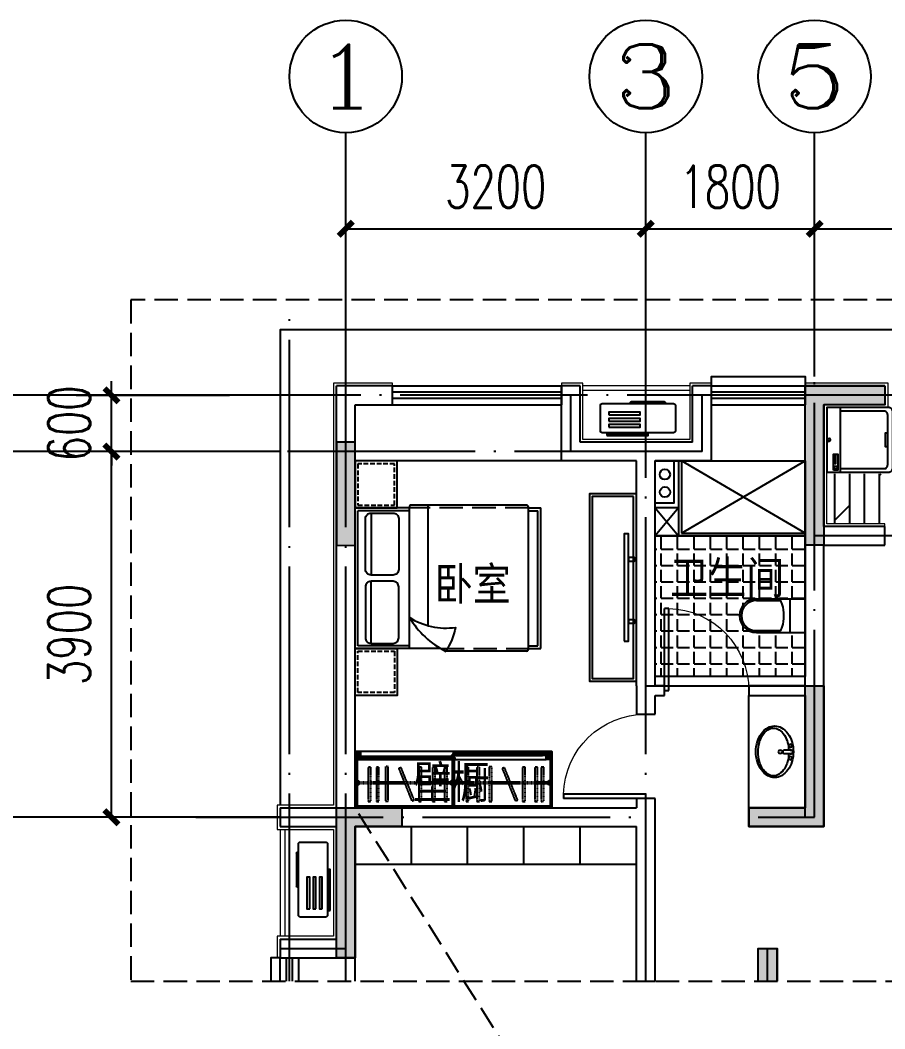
# Model space of a CAD drawing. Extents: x 802298 to 1915382, y -2285475 to -1340051.
# Drawn here: x 1333294 to 1342517, y -2216816 to -2206059 of the extents above; entities that cross this region are included whole.
import ezdxf
from ezdxf.enums import TextEntityAlignment as Align

# ---------------------------------------------------------------- set-up
doc = ezdxf.new("R2010")
doc.units = 0
doc.header["$LTSCALE"] = 1000
doc.header["$MEASUREMENT"] = 0
for name, pattern in [('DASH', [0.35, 0.25, -0.1]), ('DOTE', [2.42, 2, -0.2, 0.02, -0.2]), ('HIDDEN', [0.375, 0.25, -0.125]), ('k施-虚线', [4.5, 3, -1.5])]:
    doc.linetypes.add(name, pattern=pattern)
doc.layers.get('0').update_dxf_attribs({"linetype": 'CONTINUOUS'})
doc.layers.get('Defpoints').update_dxf_attribs({"linetype": 'CONTINUOUS'})
for name, color, linetype in [('8', 8, 'CONTINUOUS'), ('AXIS', 3, 'CONTINUOUS'), ('AXIS_TEXT', 7, 'CONTINUOUS'), ('DOTE', 1, 'CONTINUOUS'), ('LM-粗', 255, 'CONTINUOUS'), ('PUB_TEXT', 7, 'CONTINUOUS'), ('WALL', 9, 'CONTINUOUS'), ('WINDOW', 4, 'CONTINUOUS'), ('厨卫', 154, 'CONTINUOUS'), ('家具', 33, 'CONTINUOUS'), ('平面填充', 252, 'CONTINUOUS'), ('看线', 5, 'CONTINUOUS'), ('窗檐', 6, 'CONTINUOUS')]:
    doc.layers.add(name, color=color, linetype=linetype)
doc.layers.add('保温', color=150, linetype='CONTINUOUS', lineweight=9)
doc.layers.add('栏杆百叶', color=36, linetype='CONTINUOUS', lineweight=9)
doc.styles.add('_TCH_AXIS', font='COMPLEX', dxfattribs={"bigfont": 'GBCBIG'})
doc.styles.add('COMPLEX', font='COMPLEX')
doc.styles.add('DIM_FONT', font='SIMPLEX', dxfattribs={"width": 0.7, "bigfont": 'GBCBIG'})
doc.styles.add('黑体', font='SIMHEI.TTF', dxfattribs={"width": 0.8})
doc.dimstyles.new('DIMN150', dxfattribs={"dimscale": 1.5, "dimtxt": 300, "dimasz": 100, "dimexe": 250, "dimexo": 300, "dimgap": 150, "dimtad": 1, "dimdec": 0, "dimzin": 0, "dimdsep": 46, "dimtxsty": 'DIM_FONT', "dimblk": 'ARCHTICK', "dimcen": 0.09, "dimclrt": 7, "dimazin": 2, "dimtfac": 1, "dimtdec": 0, "dimtix": 1, "dimtmove": 2, "dimatfit": 3, "dimfxl": 0, "dimtolj": 1, "dimtzin": 0, "dimarcsym": 0})

# ---------------------------------------------------------------- blocks, each defined once
blk = doc.blocks.new('A$C20CC1F58')
for p, q in [((0, 180), (0, 700)), ((360, 700), (0, 700)), ((360, 180), (360, 700)), ((360, 539), (0, 539)), ((20, 180), (20, 430)), ((360, 430), (340, 430)), ((340, 180), (340, 430))]:
    blk.add_line(p, q)
blk.add_lwpolyline([(340, 430), (337, 438), (328, 446), (313, 453), (293, 460), (269, 465), (241, 469), (211, 471), (180, 472), (149, 471), (119, 469), (91, 465), (67, 460), (47, 453), (32, 446), (23, 438), (20, 430)])
for radius in [180, 160]:
    blk.add_arc((180, 180), radius, 180, 0)
blk = doc.blocks.new('$0$C-D_B0A01EA002')
for p, q in [((-19, -23), (-19, -105)), ((17, -23), (17, -105))]:
    blk.add_line(p, q)
blk.add_lwpolyline([(-273, -200, 0.130159), (-254, -273, 0.106469), (-192, -341, 0.084248), (-107, -384, 0.073281), (2, -400, 0.073281), (111, -384, 0.084248), (196, -341, 0.106469), (258, -273, 0.130159), (277, -200, 0.130159), (258, -127, 0.106469), (196, -59, 0.084248), (111, -16, 0.073281), (2, 0, 0.073281), (-107, -16, 0.084248), (-192, -59, 0.106469), (-254, -127, 0.130159)], format="xyb", close=True)
for points in [[(-19, -50, 0.052133), (-101, -62, 0.076468), (-179, -96, 0.107136), (-237, -153, 0.147373), (-255, -213, 0.147373)], [(-255, -213, 0.147373), (-237, -272, 0.107136), (-179, -329, 0.076468), (-101, -363, 0.063415), (-1, -376, 0.063415), (100, -363, 0.076468), (178, -329, 0.107136), (236, -272, 0.147373), (254, -213, 0.147373), (236, -153, 0.107136), (178, -96, 0.076468), (100, -62, 0.052133), (17, -50, 0.063415)]]:
    blk.add_lwpolyline(points, format="xyb")
for centre, radius in [((-66, -34), 16.9), ((65, -34), 16.9), ((0, -142), 18.8)]:
    blk.add_circle(centre, radius)
for centre, radius, start, end in [((-1, -25), 22.2, 324.0956, 215.9044), ((-1, -25), 18.1, 354.9395, 185.0605), ((-1, -72), 37.8, 241.5808, 298.4192)]:
    blk.add_arc(centre, radius, start, end)
blk.add_point((0, 0))
blk = doc.blocks.new('A$C4EB5717C')
at = {"layer": '家具', "color": 8}
for p, q in [((520, 110), (520, 120)), ((893, 120), (893, 110)), ((883, 100), (530, 100))]:
    blk.add_line(p, q, dxfattribs=at)
for points in [[(269, 459), (709, 459), (709, 444), (269, 444)], [(290, 372), (626, 372), (626, 343), (290, 343)], [(290, 306), (626, 306), (626, 277), (290, 277)], [(290, 240), (626, 240), (626, 211), (290, 211)]]:
    blk.add_lwpolyline(points, close=True, dxfattribs=at)
at = {"layer": '家具'}
blk.add_lwpolyline([(220, 120), (980, 120, 0.414214), (1000, 140), (1000, 410, 0.414214), (980, 430), (220, 430, 0.414214), (200, 410), (200, 140, 0.414214)], format="xyb", close=True, dxfattribs=at)
at = {"layer": '家具', "color": 8}
for centre, start, end in [((530, 110), 180, 270), ((883, 110), 270, 0)]:
    blk.add_arc(centre, 10, start, end, dxfattribs=at)
blk = doc.blocks.new('A$C2FB07499')
at = {"layer": '家具', "ltscale": 0.5}
blk.add_lwpolyline([(500, 0), (0, 0), (0, 2000), (500, 2000)], close=True, dxfattribs=at)
at = {"layer": '家具', "color": 251, "ltscale": 40}
for points in [[(470, 30), (30, 30), (30, 1970), (470, 1970)], [(368, 1572), (415, 1572), (415, 428), (368, 428)], [(415, 1381), (480, 1381), (480, 1343), (415, 1343)], [(415, 717), (480, 717), (480, 679), (415, 679)]]:
    blk.add_lwpolyline(points, close=True, dxfattribs=at)
blk = doc.blocks.new('dgfgf')
at = {"layer": '家具'}
blk.add_lwpolyline([(7597, -62676), (7147, -62676), (7147, -63176), (7597, -63176), (7597, -62676), (7517, -62676)], dxfattribs=at)
at = {"layer": '家具', "color": 251, "linetype": 'DASH', "ltscale": 0.2}
blk.add_lwpolyline([(7567, -62706), (7177, -62706), (7177, -63146), (7567, -63146)], close=True, dxfattribs=at)
blk = doc.blocks.new('A$C72813290')
at = {"layer": '家具'}
for p, q in [((579, 2000), (0, 2000)), ((0, 500), (0, 2000)), ((30, 530), (30, 1970)), ((579, 1970), (30, 1970)), ((170, 1945), (170, 1283)), ((579, 500), (579, 2010)), ((1830, 2030), (599, 2030)), ((779, 753), (779, 2030)), ((1850, 500), (1850, 2000)), ((1850, 2000), (1980, 2000)), ((1850, 1970), (1950, 1970)), ((1950, 530), (1950, 1970)), ((1980, 500), (1980, 2000)), ((170, 555), (170, 1217)), ((912, 500), (0, 500)), ((579, 530), (30, 530)), ((1830, 470), (967, 470)), ((1850, 530), (1950, 530)), ((1850, 500), (1980, 500))]:
    blk.add_line(p, q, dxfattribs=at)
at = {"layer": '家具', "linetype": 'DASH'}
for p, q in [((1850, 2000), (579, 2000)), ((912, 500), (1850, 500))]:
    blk.add_line(p, q, dxfattribs=at)
at = {"layer": '家具'}
for points in [[(170, 1945), (405, 1945, -0.414214), (465, 1885), (465, 1343, -0.414214), (405, 1283), (170, 1283, -0.414214), (110, 1343), (110, 1885, -0.414214)], [(170, 555), (405, 555, 0.414214), (465, 615), (465, 1157, 0.414214), (405, 1217), (170, 1217, 0.414214), (110, 1157), (110, 615, 0.414214)]]:
    blk.add_lwpolyline(points, format="xyb", close=True, dxfattribs=at)
blk.add_lwpolyline([(579, 833, 0.180302), (1071, 725, -0.088637), (967, 470, 28871.271551)], format="xyb", dxfattribs=at)
for centre, radius, start, end in [((599, 2010), 20, 90, 180), ((1819, 2001), 30.7, 357.6884, 69.6917), ((1392, 1313), 944, 210.6075, 243.2773), ((1819, 499), 30.7, 290.3566, 2.3152)]:
    blk.add_arc(centre, radius, start, end, dxfattribs=at)
blk.add_blockref('dgfgf', (-7147, 65176), dxfattribs=at)
at = {"layer": '家具', "xscale": -1, "rotation": 180}
blk.add_blockref('dgfgf', (-7147, -62676), dxfattribs=at)
blk = doc.blocks.new('A$C23642D9D')
at = {"layer": '家具'}
blk.add_blockref('A$C72813290', (0, 0), dxfattribs=at)
blk = doc.blocks.new('_ArchTick')
at = {"color": 0, "linetype": 'ByBlock', "const_width": 0.4}
blk.add_lwpolyline([(-0.5, -0.5), (0.5, 0.5)], dxfattribs=at)
blk = doc.blocks.new('*D164')
at = {"layer": 'AXIS', "color": 0, "lineweight": -2}
for p, q in [((1336767, -2208813), (1336767, -2207909)), ((1339967, -2208813), (1339967, -2207909)), ((1336767, -2208284), (1339967, -2208284))]:
    blk.add_line(p, q, dxfattribs=at)
at = {"layer": 'Defpoints', "color": 0}
for p in [(1339967, -2208284), (1336767, -2209263), (1339967, -2209263)]:
    blk.add_point(p, dxfattribs=at)
at = {"layer": 'AXIS', "color": 0, "lineweight": -2, "xscale": 150, "yscale": 150, "zscale": 150, "rotation": 180}
blk.add_blockref('_ArchTick', (1336767, -2208284), dxfattribs=at)
at = {"layer": 'AXIS', "color": 0, "lineweight": -2, "xscale": 150, "yscale": 150, "zscale": 150}
blk.add_blockref('_ArchTick', (1339967, -2208284), dxfattribs=at)
at = {"layer": 'AXIS', "color": 7, "insert": (1338367, -2207834), "char_height": 450, "attachment_point": 5, "style": 'DIM_FONT'}
blk.add_mtext('\\A1;3200', dxfattribs=at)
blk = doc.blocks.new('*D165')
at = {"layer": 'AXIS', "color": 0, "lineweight": -2}
for p, q in [((1339967, -2208813), (1339967, -2207909)), ((1341767, -2208813), (1341767, -2207909)), ((1339967, -2208284), (1341767, -2208284))]:
    blk.add_line(p, q, dxfattribs=at)
at = {"layer": 'Defpoints', "color": 0}
for p in [(1341767, -2208284), (1339967, -2209263), (1341767, -2209263)]:
    blk.add_point(p, dxfattribs=at)
at = {"layer": 'AXIS', "color": 0, "lineweight": -2, "xscale": 150, "yscale": 150, "zscale": 150, "rotation": 180}
blk.add_blockref('_ArchTick', (1339967, -2208284), dxfattribs=at)
at = {"layer": 'AXIS', "color": 0, "lineweight": -2, "xscale": 150, "yscale": 150, "zscale": 150}
blk.add_blockref('_ArchTick', (1341767, -2208284), dxfattribs=at)
at = {"layer": 'AXIS', "color": 7, "insert": (1340867, -2207834), "char_height": 450, "attachment_point": 5, "style": 'DIM_FONT'}
blk.add_mtext('\\A1;1800', dxfattribs=at)
blk = doc.blocks.new('*D166')
at = {"layer": 'AXIS', "color": 0, "lineweight": -2}
for p, q in [((1341767, -2208813), (1341767, -2207909)), ((1345667, -2208813), (1345667, -2207909)), ((1341767, -2208284), (1345667, -2208284))]:
    blk.add_line(p, q, dxfattribs=at)
at = {"layer": 'Defpoints', "color": 0}
for p in [(1345667, -2208284), (1341767, -2209263), (1345667, -2209263)]:
    blk.add_point(p, dxfattribs=at)
at = {"layer": 'AXIS', "color": 0, "lineweight": -2, "xscale": 150, "yscale": 150, "zscale": 150, "rotation": 180}
blk.add_blockref('_ArchTick', (1341767, -2208284), dxfattribs=at)
at = {"layer": 'AXIS', "color": 0, "lineweight": -2, "xscale": 150, "yscale": 150, "zscale": 150}
blk.add_blockref('_ArchTick', (1345667, -2208284), dxfattribs=at)
at = {"layer": 'AXIS', "color": 7, "insert": (1343717, -2207834), "char_height": 450, "attachment_point": 5, "style": 'DIM_FONT'}
blk.add_mtext('\\A1;3900', dxfattribs=at)
blk = doc.blocks.new('*D168')
at = {"layer": 'AXIS', "color": 0, "lineweight": -2}
for p, q in [((1335527, -2210660), (1333892, -2210660)), ((1334267, -2214560), (1334267, -2210660)), ((1335527, -2214560), (1333892, -2214560))]:
    blk.add_line(p, q, dxfattribs=at)
at = {"layer": 'Defpoints', "color": 0}
for p in [(1334267, -2210660), (1335977, -2210660), (1335977, -2214560)]:
    blk.add_point(p, dxfattribs=at)
at = {"layer": 'AXIS', "color": 0, "lineweight": -2, "xscale": 150, "yscale": 150, "zscale": 150}
for p, rotation in [((1334267, -2210660), 90), ((1334267, -2214560), 270)]:
    blk.add_blockref('_ArchTick', p, dxfattribs=dict(at, rotation=rotation))
at = {"layer": 'AXIS', "color": 7, "insert": (1333817, -2212610), "char_height": 450, "attachment_point": 5, "rotation": 90, "style": 'DIM_FONT'}
blk.add_mtext('\\A1;3900', dxfattribs=at)
blk = doc.blocks.new('*D169')
at = {"layer": 'AXIS', "color": 0, "lineweight": -2}
for p, q in [((1334267, -2210060), (1334267, -2209910)), ((1335527, -2210060), (1333892, -2210060)), ((1334267, -2210660), (1334267, -2210060)), ((1335527, -2210660), (1333892, -2210660)), ((1334267, -2210660), (1334267, -2210810))]:
    blk.add_line(p, q, dxfattribs=at)
at = {"layer": 'Defpoints', "color": 0}
for p in [(1334267, -2210060), (1335977, -2210060), (1335977, -2210660)]:
    blk.add_point(p, dxfattribs=at)
at = {"layer": 'AXIS', "color": 0, "lineweight": -2, "xscale": 150, "yscale": 150, "zscale": 150}
for p, rotation in [((1334267, -2210060), 270), ((1334267, -2210660), 90)]:
    blk.add_blockref('_ArchTick', p, dxfattribs=dict(at, rotation=rotation))
at = {"layer": 'AXIS', "color": 7, "insert": (1333817, -2210360), "char_height": 450, "attachment_point": 5, "rotation": 90, "style": 'DIM_FONT'}
blk.add_mtext('\\A1;600', dxfattribs=at)
blk = doc.blocks.new('$plan$00001623')
blk.add_line((-341, -145), (342, -145))
blk.add_lwpolyline([(295, -706), (-295, -706, -0.414214), (-345, -656), (-345, 0), (345, 0), (345, -656, -0.414214)], format="xyb", close=True)
for points in [[(323, -72), (152, -72), (152, -120), (323, -120)], [(163, -86), (177, -86), (177, -99), (163, -99)], [(189, -86), (202, -86), (202, -99), (189, -99)], [(213, -86), (227, -86), (227, -99), (213, -99)], [(239, -86), (253, -86), (253, -99), (239, -99)], [(281, -110), (309, -110), (309, -80), (281, -80)]]:
    blk.add_lwpolyline(points, close=True)
blk.add_lwpolyline([(307, -145), (307, -611, -0.414214), (267, -651), (-267, -651, -0.414214), (-307, -611), (-307, -145)], format="xyb")
blk.add_lwpolyline([(-71, -651), (-71, -623), (0, -623), (71, -623), (71, -651)])
blk.add_circle((0, -25), 16)
blk = doc.blocks.new('$DorLib2D$00000001')
for p, q in [((0.45, 0.975), (0.5, 0.975)), ((0.45, 0), (0.45, 0.975)), ((0.5, 0), (0.5, 0.975)), ((0.5, 0), (0.45, 0))]:
    blk.add_line(p, q)
at = {"lineweight": 13}
blk.add_arc((0.475, 0), 0.975, 91.4693, 180, dxfattribs=at)
blk = doc.blocks.new('$TCHSYS$WIN2D')
for p, q in [((-0.5, 0.5), (0.5, 0.5)), ((-0.5, 0.5), (-0.5, -0.5)), ((0.5, 0.5), (0.5, -0.5)), ((0.5, 0.1667), (-0.5, 0.1667)), ((0.5, -0.1667), (-0.5, -0.1667)), ((-0.5, -0.5), (0.5, -0.5))]:
    blk.add_line(p, q)
blk = doc.blocks.new('A$C4EDB07DC')
at = {"layer": '家具'}
h = blk.add_hatch(dxfattribs=at)
h.set_pattern_fill('DOTS', color=256, scale=10, angle=180, style=0)
h.set_pattern_definition([(360, (7126.516, -2043.4462), (0.3125, 0.625), [0, -0.625])])
edge = h.paths.add_edge_path()
edge.add_line((-190, 63), (-187, 63))
edge.add_line((-187, 63), (-187, 71))
edge.add_line((-187, 71), (-190, 71))
edge.add_ellipse((-190, 67), major_axis=(2.83, -2.83), ratio=1, start_angle=138.5853, end_angle=311.4147)
h = blk.add_hatch(color=256, dxfattribs=at)
h.paths.add_polyline_path([(-148, 78), (-146, 78), (-146, 81), (-148, 81)])
edge = h.paths.add_edge_path(flags=16)
edge.add_line((-146, 78), (-148, 78))
h = blk.add_hatch(color=256, dxfattribs=at)
h.paths.add_polyline_path([(753, 78), (751, 78), (751, 81), (753, 81)])
edge = h.paths.add_edge_path(flags=16)
edge.add_line((751, 78), (753, 78))
h = blk.add_hatch(color=256, dxfattribs=at)
h.paths.add_polyline_path([(797, 40), (799, 40), (799, 43), (797, 43)])
edge = h.paths.add_edge_path(flags=16)
edge.add_line((799, 40), (797, 40))
h = blk.add_hatch(color=256, dxfattribs=at)
h.paths.add_polyline_path([(1700, 40), (1697, 40), (1697, 43), (1700, 43)])
edge = h.paths.add_edge_path(flags=16)
edge.add_line((1698, 40), (1700, 40))
h = blk.add_hatch(dxfattribs=at)
h.set_pattern_fill('DOTS', color=256, scale=10, angle=180, style=0)
h.set_pattern_definition([(180, (-5577.07925, -2081.9169), (-0.3125, 0.625), [0, -0.625])])
edge = h.paths.add_edge_path()
edge.add_line((1739, 33), (1736, 33))
edge.add_line((1736, 33), (1736, 25))
edge.add_line((1736, 25), (1739, 25))
edge.add_ellipse((1739, 29), major_axis=(2.83, -2.83), ratio=1, start_angle=-41.4147, end_angle=131.4147)
for p, q in [((-250, 0, 0), (-250, 650, 0)), ((-250, 0, 0), (-250, 650, 0)), ((-250, 650, 0), (1800, 650)), ((-250, 650, 0), (-250, 17, 0)), ((-230, 90, 0), (-230, 650, 0)), ((1800, 90), (1800, 650)), ((795, 375, 0), (795, 375, 0)), ((795, 345, 0), (795, 345, 0)), ((1770, 375), (1770, 375)), ((1770, 345), (1770, 345)), ((-250, 47, 0), (-250, 90, 0)), ((-250, 90, 0), (-250, 0, 0)), ((-250, 75, 0), (-193, 75, 0)), ((-193, 18, 0), (-250, 18, 0)), ((-232, 18, 0), (-232, 75, 0)), ((-208, 18, 0), (-232, 75, 0)), ((-232, 18, 0), (-208, 75, 0)), ((-208, 75, 0), (-208, 18, 0)), ((-190, 90, 0), (-190, 0, 0)), ((-190, 71, 0), (-187, 71, 0)), ((-190, 63, 0), (-187, 63, 0)), ((-188, 79, 0), (-180, 79, 0)), ((795, 78, 0), (-187, 78, 0)), ((-187, 63, 0), (-187, 71, 0)), ((-184, 69, 0), (-184, 78, 0)), ((789, 69, 0), (-184, 69, 0)), ((-181, 53, 0), (788, 53, 0)), ((-148, 81, 0), (-146, 81, 0)), ((-148, 78, 0), (-148, 81, 0)), ((-146, 78, 0), (-148, 78, 0)), ((-146, 81, 0), (751, 81, 0)), ((-114, 69, 0), (-131, 69, 0)), ((-131, 69, 0), (-131, 58, 0)), ((-131, 68, 0), (-131, 68, 0)), ((-130, 68, 0), (-131, 68, 0)), ((-131, 66, 0), (-130, 66, 0)), ((-131, 60, 0), (-130, 61, 0)), ((-131, 56, 0), (-131, 59, 0)), ((-131, 58, 0), (-128, 58, 0)), ((-131, 56, 0), (737, 56, 0)), ((-130, 69, 0), (-130, 68, 0)), ((-129, 69, 0), (-130, 69, 0)), ((-130, 66, 0), (-129, 67, 0)), ((-130, 62, 0), (-129, 62, 0)), ((-130, 61, 0), (-130, 62, 0)), ((-129, 67, 0), (-128, 68, 0)), ((-129, 67, 0), (-129, 67, 0)), ((-129, 67, 0), (-129, 67, 0)), ((-129, 62, 0), (-128, 63, 0)), ((-128, 68, 0), (-127, 69, 0)), ((-128, 68, 0), (-128, 68, 0)), ((-128, 63, 0), (-127, 64, 0)), ((-128, 58, 0), (-128, 60, 0)), ((-127, 69, 0), (-127, 69, 0)), ((-127, 64, 0), (-126, 65, 0)), ((-127, 64, 0), (-127, 64, 0)), ((-127, 60, 0), (-127, 60, 0)), ((-126, 60, 0), (-127, 60, 0)), ((-126, 66, 0), (-125, 66, 0)), ((-126, 65, 0), (-126, 66, 0)), ((-126, 65, 0), (-126, 65, 0)), ((-126, 61, 0), (-126, 60, 0)), ((-125, 61, 0), (-126, 61, 0)), ((-125, 66, 0), (-124, 67, 0)), ((-124, 61, 0), (-125, 61, 0)), ((-124, 67, 0), (-123, 68, 0)), ((-124, 67, 0), (-124, 67, 0)), ((-124, 62, 0), (-124, 61, 0)), ((-123, 62, 0), (-124, 62, 0)), ((-123, 68, 0), (-122, 68, 0)), ((-123, 63, 0), (-123, 62, 0)), ((-122, 63, 0), (-123, 63, 0)), ((-122, 68, 0), (-121, 68, 0)), ((-122, 68, 0), (-122, 68, 0)), ((-122, 64, 0), (-122, 63, 0)), ((-121, 64, 0), (-122, 64, 0)), ((-121, 68, 0), (-120, 68, 0)), ((-120, 65, 0), (-121, 64, 0)), ((-120, 68, 0), (-120, 69, 0)), ((-120, 68, 0), (-120, 68, 0)), ((-119, 66, 0), (-120, 65, 0)), ((-118, 67, 0), (-119, 66, 0)), ((-119, 66, 0), (-119, 66, 0)), ((-117, 67, 0), (-118, 67, 0)), ((-116, 68, 0), (-117, 67, 0)), ((-114, 68, 0), (-116, 68, 0)), ((-115, 67, 0), (-114, 67, 0)), ((-114, 69, 0), (-114, 68, 0)), ((-114, 69, 0), (-114, 67, 0)), ((-111, 69, 0), (-111, 66, 0)), ((-111, 69, 0), (-111, 66, 0)), ((716, 66, 0), (-111, 66, 0)), ((736, 69, 0), (716, 69, 0)), ((716, 69, 0), (716, 66, 0)), ((719, 69, 0), (719, 68, 0)), ((719, 69, 0), (736, 69, 0)), ((719, 69, 0), (719, 67, 0)), ((719, 68, 0), (721, 68, 0)), ((720, 67, 0), (719, 67, 0)), ((721, 68, 0), (722, 67, 0)), ((722, 67, 0), (723, 67, 0)), ((723, 67, 0), (724, 66, 0)), ((724, 66, 0), (725, 65, 0)), ((724, 66, 0), (724, 66, 0)), ((725, 68, 0), (725, 69, 0)), ((725, 68, 0), (725, 68, 0)), ((726, 68, 0), (725, 68, 0)), ((725, 65, 0), (726, 64, 0)), ((727, 68, 0), (726, 68, 0)), ((726, 64, 0), (727, 64, 0)), ((727, 68, 0), (727, 68, 0)), ((728, 68, 0), (727, 68, 0)), ((727, 64, 0), (727, 63, 0)), ((727, 63, 0), (728, 63, 0)), ((729, 67, 0), (728, 68, 0)), ((728, 63, 0), (728, 62, 0)), ((728, 62, 0), (729, 62, 0)), ((729, 67, 0), (729, 67, 0)), ((730, 66, 0), (729, 67, 0)), ((729, 62, 0), (729, 61, 0)), ((729, 61, 0), (730, 61, 0)), ((731, 66, 0), (730, 66, 0)), ((730, 61, 0), (731, 61, 0)), ((731, 65, 0), (731, 66, 0)), ((731, 65, 0), (731, 65, 0)), ((732, 64, 0), (731, 65, 0)), ((731, 61, 0), (731, 60, 0)), ((731, 60, 0), (732, 60, 0)), ((732, 69, 0), (732, 69, 0)), ((733, 68, 0), (732, 69, 0)), ((732, 64, 0), (732, 64, 0)), ((733, 63, 0), (732, 64, 0)), ((732, 60, 0), (732, 60, 0)), ((733, 68, 0), (733, 68, 0)), ((734, 67, 0), (733, 68, 0)), ((734, 62, 0), (733, 63, 0)), ((733, 58, 0), (733, 60, 0)), ((736, 58, 0), (733, 58, 0)), ((734, 69, 0), (735, 69, 0)), ((734, 67, 0), (734, 67, 0)), ((734, 67, 0), (734, 67, 0)), ((735, 66, 0), (734, 67, 0)), ((735, 62, 0), (734, 62, 0)), ((735, 69, 0), (735, 68, 0)), ((735, 68, 0), (736, 68, 0)), ((736, 66, 0), (735, 66, 0)), ((735, 61, 0), (735, 62, 0)), ((736, 60, 0), (735, 61, 0)), ((736, 69, 0), (736, 58, 0)), ((736, 68, 0), (736, 68, 0)), ((736, 56, 0), (736, 59, 0)), ((753, 81, 0), (751, 81, 0)), ((751, 78, 0), (753, 78, 0)), ((753, 78, 0), (753, 81, 0)), ((757, 51, 0), (757, 41, 0)), ((757, 41, 0), (765, 41, 0)), ((761, 40, 0), (1736, 40, 0)), ((761, 31, 0), (761, 40, 0)), ((761, 31, 0), (1734, 31, 0)), ((764, 15, 0), (1731, 15, 0)), ((765, 41, 0), (765, 51, 0)), ((793, 79, 0), (785, 79, 0)), ((789, 69, 0), (789, 78, 0)), ((797, 43, 0), (799, 43, 0)), ((797, 40, 0), (797, 43, 0)), ((799, 40, 0), (797, 40, 0)), ((799, 43, 0), (1697, 43, 0)), ((831, 31, 0), (814, 31, 0)), ((814, 31, 0), (814, 20, 0)), ((815, 30, 0), (814, 29, 0)), ((814, 29, 0), (814, 29, 0)), ((814, 27, 0), (815, 28, 0)), ((814, 22, 0), (815, 23, 0)), ((814, 20, 0), (817, 20, 0)), ((814, 18, 0), (1680, 18)), ((816, 31, 0), (815, 30, 0)), ((815, 30, 0), (815, 30, 0)), ((815, 28, 0), (816, 28, 0)), ((815, 23, 0), (816, 24, 0)), ((815, 23, 0), (815, 23, 0)), ((816, 29, 0), (817, 29, 0)), ((816, 29, 0), (816, 29, 0)), ((816, 28, 0), (816, 29, 0)), ((816, 24, 0), (817, 25, 0)), ((817, 30, 0), (818, 30, 0)), ((817, 29, 0), (817, 30, 0)), ((817, 25, 0), (818, 25, 0)), ((817, 20, 0), (817, 22, 0)), ((818, 30, 0), (818, 30, 0)), ((818, 26, 0), (819, 26, 0)), ((818, 25, 0), (818, 26, 0)), ((818, 22, 0), (818, 21, 0)), ((819, 22, 0), (818, 22, 0)), ((819, 28, 0), (820, 28, 0)), ((819, 27, 0), (819, 28, 0)), ((819, 26, 0), (819, 27, 0)), ((820, 23, 0), (819, 22, 0)), ((819, 22, 0), (819, 22, 0)), ((820, 28, 0), (821, 28, 0)), ((821, 23, 0), (820, 23, 0)), ((821, 29, 0), (822, 29, 0)), ((821, 28, 0), (821, 29, 0)), ((822, 24, 0), (821, 23, 0)), ((821, 23, 0), (821, 23, 0)), ((822, 29, 0), (823, 30, 0)), ((823, 25, 0), (822, 24, 0)), ((822, 24, 0), (822, 24, 0)), ((823, 30, 0), (824, 30, 0)), ((823, 30, 0), (823, 30, 0)), ((824, 26, 0), (823, 25, 0)), ((823, 25, 0), (823, 25, 0)), ((824, 30, 0), (825, 30, 0)), ((825, 27, 0), (824, 26, 0)), ((825, 30, 0), (825, 31, 0)), ((825, 30, 0), (825, 30, 0)), ((826, 28, 0), (825, 27, 0)), ((827, 29, 0), (826, 28, 0)), ((826, 28, 0), (826, 28, 0)), ((828, 29, 0), (827, 29, 0)), ((829, 29, 0), (828, 29, 0)), ((831, 30, 0), (829, 29, 0)), ((830, 28, 0), (831, 28, 0)), ((831, 31, 0), (831, 30, 0)), ((831, 31, 0), (831, 28, 0)), ((834, 31, 0), (834, 28, 0)), ((1659, 28), (834, 28, 0)), ((1659, 31), (1659, 28)), ((1662, 31), (1663, 30)), ((1662, 31), (1679, 31)), ((1662, 31), (1662, 28)), ((1663, 28), (1662, 28)), ((1663, 30), (1665, 29)), ((1665, 29), (1666, 29)), ((1666, 29), (1667, 29)), ((1667, 29), (1667, 28)), ((1667, 28), (1668, 28)), ((1668, 28), (1669, 27)), ((1669, 30), (1669, 31)), ((1669, 30), (1669, 30)), ((1670, 30), (1669, 30)), ((1669, 27), (1669, 26)), ((1669, 26), (1670, 25)), ((1670, 30), (1670, 30)), ((1671, 30), (1670, 30)), ((1670, 25), (1671, 25)), ((1672, 29), (1671, 30)), ((1671, 25), (1671, 24)), ((1671, 24), (1672, 24)), ((1672, 29), (1672, 29)), ((1673, 28), (1672, 29)), ((1672, 24), (1672, 23)), ((1672, 23), (1673, 23)), ((1674, 28), (1673, 28)), ((1673, 23), (1674, 22)), ((1673, 23), (1673, 23)), ((1674, 28), (1674, 28)), ((1675, 27), (1674, 28)), ((1674, 22), (1675, 22)), ((1675, 26), (1675, 27)), ((1675, 26), (1675, 26)), ((1676, 25), (1675, 26)), ((1675, 22), (1675, 21)), ((1675, 22), (1675, 22)), ((1676, 30), (1676, 30)), ((1676, 30), (1676, 30)), ((1677, 29), (1676, 30)), ((1677, 25), (1676, 25)), ((1676, 20), (1676, 22)), ((1679, 20), (1676, 20)), ((1677, 29), (1677, 29)), ((1678, 29), (1677, 29)), ((1677, 24), (1677, 25)), ((1678, 23), (1677, 24)), ((1678, 31), (1678, 30)), ((1678, 30), (1679, 30)), ((1678, 28), (1678, 29)), ((1679, 28), (1678, 28)), ((1679, 23), (1678, 23)), ((1679, 31), (1679, 20)), ((1679, 30), (1679, 29)), ((1679, 29), (1679, 29)), ((1679, 27), (1679, 28)), ((1679, 22), (1679, 23)), ((1679, 18), (1679, 20)), ((1700, 43, 0), (1697, 43, 0)), ((1698, 40, 0), (1700, 40, 0)), ((1700, 40, 0), (1700, 43, 0)), ((1737, 41, 0), (1729, 41, 0)), ((1734, 31, 0), (1734, 40, 0)), ((1739, 33, 0), (1736, 33, 0)), ((1736, 25, 0), (1736, 33, 0)), ((1739, 25, 0), (1736, 25, 0)), ((1740, 90, 0), (1740, 0, 0)), ((1800, 75), (1743, 75, 0)), ((1743, 18, 0), (1800, 18)), ((1758, 75, 0), (1758, 18, 0)), ((1758, 18, 0), (1782, 75)), ((1782, 18), (1758, 75, 0)), ((1782, 18), (1782, 75)), ((1800, 47), (1800, 90)), ((1743, 0, 0), (-250, 0, 0)), ((1800, 0), (1743, 0, 0))]:
    blk.add_line(p, q, dxfattribs=at)
at = {"layer": '家具', "linetype": 'k施-虚线', "ltscale": 30}
for p, q in [((765, 630, 0), (765, 90, 0)), ((785, 630, 0), (785, 90, 0))]:
    blk.add_line(p, q, dxfattribs=at)
at = {"layer": '家具', "linetype": 'HIDDEN', "ltscale": 0.001}
for p, q in [((745, 372, 0), (-210, 372, 0)), ((745, 352, 0), (-210, 352, 0)), ((1760, 372), (805, 372, 0)), ((1760, 352), (805, 352, 0))]:
    blk.add_line(p, q, dxfattribs=at)
at = {"layer": '家具'}
for points in [[(1780, 90), (1780, 650)], [(1780, 630), (-230, 630)], [(1800, 90), (1740, 90)]]:
    blk.add_lwpolyline(points, dxfattribs=at)
at = {"layer": '家具', "linetype": 'HIDDEN', "ltscale": 0.001, "elevation": 0}
for points in [[(-114, 178), (-114, 578), (-88, 578), (-88, 178)], [(-29, 178), (-29, 578), (-2, 578), (-2, 178)], [(68, 172), (68, 572), (94, 572), (94, 172)], [(204, 194), (340, 570), (366, 561), (229, 185)], [(415, 178), (415, 578), (442, 578), (442, 178)], [(557, 178), (557, 578), (584, 578), (584, 178)], [(681, 178), (681, 578), (708, 578), (708, 178)], [(905, 178), (905, 578), (932, 578), (932, 178)], [(1018, 178), (1018, 578), (1044, 578), (1044, 178)], [(1146, 176), (1146, 576), (1173, 576), (1173, 176)]]:
    blk.add_lwpolyline(points, close=True, dxfattribs=at)
at = {"layer": '家具', "linetype": 'HIDDEN', "ltscale": 0.001}
for points in [[(1281, 194), (1418, 570), (1443, 561), (1306, 185)], [(1492, 178), (1492, 578), (1519, 578), (1519, 178)], [(1623, 178), (1623, 578), (1650, 578), (1650, 178)], [(1687, 178), (1687, 578), (1714, 578), (1714, 178)]]:
    blk.add_lwpolyline(points, close=True, dxfattribs=at)
at = {"layer": '家具', "elevation": 0}
for points in [[(-230, 385), (-220, 385), (-220, 335), (-230, 335)], [(-220, 380), (-210, 380), (-210, 340), (-220, 340)], [(755, 380), (745, 380), (745, 340), (755, 340)], [(765, 385), (755, 385), (755, 335), (765, 335)], [(785, 385), (795, 385), (795, 335), (785, 335)], [(785, 385), (795, 385), (795, 335), (785, 335)], [(795, 380), (805, 380), (805, 340), (795, 340)], [(-250, 90), (-193, 90), (-193, 0), (-250, 0)], [(-148, 78), (-146, 78), (-146, 81), (-148, 81)], [(753, 78), (751, 78), (751, 81), (753, 81)], [(797, 40), (799, 40), (799, 43), (797, 43)], [(1700, 40), (1697, 40), (1697, 43), (1700, 43)]]:
    blk.add_lwpolyline(points, close=True, dxfattribs=at)
at = {"layer": '家具'}
for points in [[(1770, 380), (1760, 380), (1760, 340), (1770, 340)], [(1770, 380), (1760, 380), (1760, 340), (1770, 340)], [(1780, 385), (1770, 385), (1770, 335), (1780, 335)], [(1780, 385), (1770, 385), (1770, 335), (1780, 335)], [(1800, 90), (1743, 90), (1743, 0), (1800, 0)]]:
    blk.add_lwpolyline(points, close=True, dxfattribs=at)
at = {"layer": '家具', "elevation": 0}
blk.add_lwpolyline([(-250, 90), (-190, 90)], dxfattribs=at)
at = {"layer": '家具', "linetype": 'k施-虚线', "ltscale": 30}
blk.add_lwpolyline([(-193, 90), (1740, 90)], dxfattribs=at)
at = {"layer": '家具', "const_width": 1.2, "elevation": 0}
for points in [[(-190, 79), (-178, 79), (-178, 80), (-180, 80)], [(-190, 71), (-190, 80), (-188, 80)], [(-189, 61), (-187, 61), (-187, 73), (-190, 73)], [(-191, 54), (-181, 54), (-181, 57), (-144, 57), (-144, 60), (-140, 60), (-140, 57), (-131, 57), (-131, 68), (-135, 68)], [(-190, 54), (-190, 63)], [(-178, 80), (-146, 80), (-146, 78)], [(796, 54), (786, 54), (786, 57), (749, 57), (749, 60), (745, 60), (745, 57), (736, 57), (736, 68), (740, 68)], [(783, 80), (751, 80), (751, 78)], [(755, 40), (767, 40), (767, 42), (765, 42)], [(755, 33), (755, 42), (757, 42)], [(756, 23), (758, 23), (758, 35), (755, 35)], [(754, 15), (764, 15), (764, 18), (801, 18), (801, 21), (805, 21), (805, 18), (814, 18), (814, 30), (810, 30)], [(755, 15), (755, 25)], [(767, 42), (799, 42), (799, 40)], [(795, 79), (783, 79), (783, 80), (785, 80)], [(794, 61), (792, 61), (792, 73), (795, 73)], [(795, 71), (795, 80), (793, 80)], [(795, 54), (795, 63)], [(1728, 42), (1698, 42), (1698, 40)], [(1739, 40), (1728, 40), (1728, 42), (1729, 42)], [(1739, 33), (1739, 42), (1737, 42)], [(1739, 23), (1736, 23), (1736, 35), (1739, 35)], [(1739, 15), (1739, 25)]]:
    blk.add_lwpolyline(points, dxfattribs=at)
at = {"layer": '家具', "const_width": 1.2}
blk.add_lwpolyline([(1740, 15), (1731, 15), (1731, 18), (1696, 18), (1696, 21), (1690, 21), (1690, 18), (1680, 18), (1680, 30), (1683, 30)], dxfattribs=at)
at = {"layer": '家具'}
for centre, radius, start, end in [((-190, 67, 0), 4.01, 93.5853, 266.4147), ((-125, 64, 0), 4.34, 235.7549, 338.9778), ((-115, 60, 0), 6.78, 90, 158.9778), ((720, 60, 0), 6.78, 21.0222, 90), ((730, 64, 0), 4.34, 201.0222, 304.2451), ((816, 43, 0), 57.9, 172.6272, 182.241), ((722, 47, 0), 37.3, 351.1451, 6.0902), ((904, 48, 0), 143, 178.8502, 182.7299), ((786, 46, 0), 25.6, 169.0605, 190.9395), ((641, 45, 0), 122, 358.3087, 2.8763), ((1027, 44, 0), 264, 178.552, 180.6581), ((731, 45, 0), 33.4, 353.6194, 10.329), ((820, 25, 0), 4.34, 235.7549, 338.9778), ((830, 21, 0), 6.78, 90, 158.9778), ((1663, 21), 6.78, 21.0222, 90), ((1674, 25), 4.34, 201.0222, 304.2451), ((1739, 29, 0), 4.01, 273.5853, 86.4147)]:
    blk.add_arc(centre, radius, start, end, dxfattribs=at)
blk = doc.blocks.new('_AXISO')
blk.add_circle((0, 0), 0.5)
at = {"layer": 'AXIS_TEXT', "style": 'COMPLEX', "width": 1.041667}
blk.add_attdef('A', text='', height=0.56, dxfattribs=at).set_placement((-0.25, -0.28), (0.25, -0.28), align=Align.FIT)

msp = doc.modelspace()

# ---------------------------------------------------------------- hatches: boundary and pattern name
at = {"layer": '平面填充'}
h = msp.add_hatch(dxfattribs=at)
h.set_pattern_fill('DOLMIT', color=256, scale=200, angle=90, style=0)
h.set_pattern_definition([(90, (3145841.28, -775829.53), (158.748412, 1e-14), []), (45, (3145841.3, -775829.53), (317.49661, -317.49661), [224.50425, -449.008])])
h.paths.add_polyline_path([(1343348, -2211215.9), (1343348, -2210685.9), (1344143.6, -2210685.9), (1344143.6, -2211215.9)], flags=0)
h.paths.add_polyline_path([(1341896.5, -2211429.7), (1341896.5, -2210898.9), (1342635, -2210898.9), (1342635, -2210159.7), (1344886.5, -2210159.7), (1344886.5, -2210189.7), (1345536.5, -2210189.7), (1345536.5, -2211429.7), (1344916.5, -2211429.7), (1344916.5, -2211459.7), (1342516.5, -2211459.7), (1342516.5, -2211429.7)])
h = msp.add_hatch(dxfattribs=at)
h.set_pattern_fill('ANGLE', color=256, scale=50, style=0)
h.set_pattern_definition([(360, (415317.85, -771567.57), (1e-07, 174.625), [127, -47.625]), (90, (415317.85, -771567.57), (-174.625, 1e-07), [127, -47.625])])
h.paths.add_polyline_path([(1341146.5, -2212229.7), (1341666.5, -2212229.7), (1341666.5, -2211559.7), (1340066.5, -2211559.7), (1340066.5, -2213059.7), (1341666.5, -2213059.7), (1341666.5, -2212589.7), (1341146.5, -2212589.7, -1)])
h.paths.add_polyline_path([(1340209.7, -2212317.5), (1341448.5, -2212317.5), (1341448.5, -2211725.2), (1340209.7, -2211725.2)], flags=24)

# ---------------------------------------------------------------- linework, layer by layer
at = {"layer": '8', "linetype": 'DASH'}
msp.add_line((1347290.5, -2231026.4), (1336866.5, -2214459.7), dxfattribs=at)
msp.add_lwpolyline([(1348627.3, -2209043), (1334473.5, -2209043), (1334473.5, -2216306.9), (1348627.3, -2216306.9)], close=True, dxfattribs=at)
at = {"layer": 'AXIS'}
for p, q in [((1336766.5, -2209859.7), (1336766.5, -2207258.8)), ((1339966.5, -2209859.7), (1339966.5, -2207258.8)), ((1341766.5, -2209859.7), (1341766.5, -2207258.8)), ((1336066.5, -2210059.7), (1333066.5, -2210059.7)), ((1336066.5, -2210659.7), (1333066.5, -2210659.7)), ((1336066.5, -2214559.7), (1333066.5, -2214559.7))]:
    msp.add_line(p, q, dxfattribs=at)
at = {"layer": 'DOTE', "linetype": 'DOTE'}
for p, q in [((1336166.5, -2216306.9), (1336166.5, -2209043)), ((1336766.5, -2216306.9), (1336766.5, -2209043)), ((1339966.5, -2213359.7), (1339966.5, -2209043)), ((1341766.5, -2214559.7), (1341766.5, -2209043)), ((1341766.5, -2210059.7), (1335166.5, -2210059.7)), ((1339166.5, -2210659.7), (1339166.5, -2210059.7)), ((1340566.5, -2210659.7), (1340566.5, -2210059.7)), ((1347566.5, -2210059.7), (1341766.5, -2210059.7)), ((1340566.5, -2210659.7), (1335166.5, -2210659.7)), ((1345666.5, -2211559.7), (1341766.5, -2211559.7)), ((1339966.5, -2213159.7), (1341766.5, -2213159.7)), ((1339966.5, -2216306.9), (1339966.5, -2213359.7)), ((1335166.5, -2214559.7), (1339966.5, -2214559.7)), ((1341166.5, -2214559.7), (1341766.5, -2214559.7)), ((1336066.5, -2215959.7), (1336766.5, -2215959.7)), ((1341266.5, -2216306.9), (1341266.5, -2215959.7))]:
    msp.add_line(p, q, dxfattribs=at)
at = {"layer": 'LM-粗', "ltscale": 0.5}
msp.add_lwpolyline([(1344886.5, -2209359.7), (1336666.5, -2209359.7), (1336066.5, -2209359.7), (1336066.5, -2214429.7)], dxfattribs=at)
at = {"layer": 'LM-粗', "color": 8, "ltscale": 0.5}
for points in [[(1342516.5, -2209959.7), (1342516.5, -2210159.7), (1341866.5, -2210159.7), (1341866.5, -2211659.7), (1341666.5, -2211659.7), (1341666.5, -2209959.7)], [(1336866.5, -2210559.7), (1336866.5, -2210559.7), (1336666.5, -2210559.7), (1336666.5, -2211659.7), (1336866.5, -2211660.1), (1336866.5, -2210559.7)], [(1341666.5, -2213159.7), (1341866.5, -2213159.7), (1341866.5, -2214659.7), (1341066.5, -2214659.7), (1341066.5, -2214459.7), (1341666.5, -2214459.7)], [(1336866.5, -2216059.7), (1336666.5, -2216059.7), (1336666.5, -2214459.7), (1337366.5, -2214459.7), (1337366.5, -2214659.7), (1336866.5, -2214659.7)]]:
    msp.add_lwpolyline(points, close=True, dxfattribs=at)
msp.add_lwpolyline([(1341166.5, -2216306.9), (1341166.5, -2215959.7), (1341366.5, -2215959.7), (1341366.5, -2216306.9)], dxfattribs=at)
for points in [[(1341666.5, -2210159.7), (1341666.5, -2209959.7), (1342516.5, -2210159.7), (1342516.5, -2209959.7)], [(1341666.5, -2210159.7), (1341666.5, -2211659.7), (1341866.5, -2210159.7), (1341866.5, -2211659.7)], [(1336866.5, -2210559.7), (1336666.5, -2210559.7), (1336866.5, -2210559.7), (1336666.5, -2210559.7)], [(1336866.5, -2210559.7), (1336866.5, -2211660.1), (1336666.5, -2210559.7), (1336666.5, -2211659.7)], [(1341866.5, -2213159.7), (1341866.5, -2214659.7), (1341666.5, -2213159.7), (1341666.5, -2214659.7)], [(1337366.5, -2214459.7), (1337366.5, -2214659.7), (1336666.5, -2214459.7), (1336666.5, -2214659.7)], [(1341066.5, -2214459.7), (1341866.5, -2214459.7), (1341066.5, -2214659.7), (1341866.5, -2214659.7)], [(1336866.5, -2216059.7), (1336866.5, -2214659.7), (1336666.5, -2216059.7), (1336666.5, -2214659.7)], [(1341166.5, -2216306.9), (1341366.5, -2216306.9), (1341166.5, -2215959.7), (1341366.5, -2215959.7)]]:
    msp.add_solid(points, dxfattribs=at)
at = {"layer": 'WALL'}
for p, q in [((1337266.5, -2209959.7), (1336666.5, -2209959.7)), ((1336666.5, -2214459.7), (1336666.5, -2209959.7)), ((1337266.5, -2210159.7), (1337266.5, -2209959.7)), ((1339266.5, -2209959.7), (1339066.5, -2209959.7)), ((1339066.5, -2209959.7), (1339066.5, -2210159.7)), ((1339266.5, -2210559.7), (1339266.5, -2209959.7)), ((1340466.5, -2210559.7), (1340466.5, -2209959.7)), ((1340666.5, -2209959.7), (1340466.5, -2209959.7)), ((1340666.5, -2210159.7), (1340666.5, -2209959.7)), ((1341766.5, -2209959.7), (1341666.5, -2209959.7)), ((1341666.5, -2209959.7), (1341666.5, -2210159.7)), ((1342516.5, -2209959.7), (1341766.5, -2209959.7)), ((1336866.5, -2210159.7), (1337266.5, -2210159.7)), ((1336866.5, -2214459.7), (1336866.5, -2210159.7)), ((1339066.5, -2210759.7), (1339066.5, -2210159.7)), ((1340666.5, -2210759.7), (1340666.5, -2210159.7)), ((1341666.5, -2211559.7), (1341666.5, -2210159.7)), ((1342516.5, -2210159.7), (1341866.5, -2210159.7)), ((1341866.5, -2211459.7), (1341866.5, -2210159.7)), ((1339966.5, -2210559.7), (1339266.5, -2210559.7)), ((1340466.5, -2210559.7), (1339966.5, -2210559.7)), ((1339866.5, -2210759.7), (1339066.5, -2210759.7)), ((1339866.5, -2213159.7), (1339866.5, -2210759.7)), ((1340666.5, -2210759.7), (1340066.5, -2210759.7)), ((1340066.5, -2213159.7), (1340066.5, -2210759.7)), ((1342516.5, -2211459.7), (1341866.5, -2211459.7)), ((1342516.5, -2211659.7), (1342516.5, -2211459.7)), ((1341666.5, -2213159.7), (1341666.5, -2211559.7)), ((1341866.5, -2211659.7), (1342516.5, -2211659.7)), ((1341866.5, -2213159.7), (1341866.5, -2211659.7)), ((1339866.5, -2213159.7), (1339866.5, -2213459.7)), ((1340166.5, -2213159.7), (1340066.5, -2213159.7)), ((1340166.5, -2213259.7), (1340166.5, -2213159.7)), ((1341666.5, -2213159.7), (1341066.5, -2213159.7)), ((1341066.5, -2213159.7), (1341066.5, -2213259.7)), ((1341866.5, -2214659.7), (1341866.5, -2213159.7)), ((1340066.5, -2213259.7), (1340166.5, -2213259.7)), ((1340066.5, -2213459.7), (1340066.5, -2213259.7)), ((1341066.5, -2213259.7), (1341666.5, -2213259.7)), ((1341666.5, -2214459.7), (1341666.5, -2213259.7)), ((1339866.5, -2213459.7), (1340066.5, -2213459.7)), ((1340066.5, -2214359.7), (1339866.5, -2214359.7)), ((1339866.5, -2214359.7), (1339866.5, -2214459.7)), ((1340066.5, -2214559.7), (1340066.5, -2214359.7)), ((1336066.5, -2214459.7), (1336666.5, -2214459.7)), ((1336066.5, -2214459.7), (1336066.5, -2214659.7)), ((1336866.5, -2214459.7), (1339866.5, -2214459.7)), ((1341066.5, -2214459.7), (1341666.5, -2214459.7)), ((1341066.5, -2214459.7), (1341066.5, -2214659.7)), ((1340066.5, -2216306.9), (1340066.5, -2214559.7)), ((1336066.5, -2214659.7), (1336666.5, -2214659.7)), ((1336666.5, -2215859.7), (1336666.5, -2214659.7)), ((1336866.5, -2214659.7), (1339866.5, -2214659.7)), ((1336866.5, -2216059.7), (1336866.5, -2214659.7)), ((1339866.5, -2216306.9), (1339866.5, -2214659.7)), ((1341066.5, -2214659.7), (1341866.5, -2214659.7)), ((1336066.5, -2215859.7), (1336666.5, -2215859.7)), ((1336066.5, -2215859.7), (1336066.5, -2216059.7)), ((1341166.5, -2216306.9), (1341166.5, -2215959.7)), ((1341166.5, -2215959.7), (1341366.5, -2215959.7)), ((1341366.5, -2216306.9), (1341366.5, -2215959.7)), ((1336066.5, -2216059.7), (1336866.5, -2216059.7)), ((1339866.5, -2216306.9), (1340066.5, -2216306.9)), ((1341166.5, -2216306.9), (1341366.5, -2216306.9))]:
    msp.add_line(p, q, dxfattribs=at)
at = {"layer": 'WINDOW', "color": 4}
msp.add_line((1340166.5, -2213159.7, 100), (1341066.5, -2213159.7, 100), dxfattribs=at)
for points in [[(1336066.5, -2216306.9), (1336066.5, -2216059.7)], [(1336133.2, -2216306.9), (1336133.2, -2216059.7)], [(1336199.8, -2216306.9), (1336199.8, -2216059.7)], [(1336266.5, -2216306.9), (1336266.5, -2216059.7)]]:
    msp.add_lwpolyline(points, dxfattribs=at)
at = {"layer": '保温', "ltscale": 0.5}
for points in [[(1337266.5, -2209959.7), (1337266.5, -2209929.7), (1336636.5, -2209929.7), (1336636.5, -2214429.7), (1336036.5, -2214429.7), (1336036.5, -2214689.7), (1336636.5, -2214689.7), (1336636.5, -2215829.7), (1336036.5, -2215829.7), (1336036.5, -2216059.7), (1336066.5, -2216059.7)], [(1340666.5, -2209959.7), (1340666.5, -2209929.7), (1340436.5, -2209929.7), (1340436.5, -2210529.7), (1339296.5, -2210529.7), (1339296.5, -2209929.7), (1339066.5, -2209929.7), (1339066.5, -2209959.7)], [(1342516.5, -2211459.7), (1342516.5, -2211429.7), (1341896.5, -2211429.7), (1341896.5, -2210189.7), (1342552.3, -2210189.7), (1342552.3, -2209929.7), (1341666.5, -2209929.7), (1341666.5, -2209959.7)]]:
    msp.add_lwpolyline(points, dxfattribs=at)
at = {"layer": '厨卫'}
for p, q in [((1340346.7, -2210759.7), (1340346.7, -2211529.7)), ((1340346.7, -2211529.7), (1341666.5, -2210759.7)), ((1341666.5, -2211529.7), (1340346.7, -2210759.7)), ((1340066.4, -2211259.5), (1340316.7, -2211559.7)), ((1340316.8, -2211259.5), (1340066.5, -2211559.7)), ((1340316.7, -2211259.7), (1340316.7, -2211559.7)), ((1340066.5, -2211559.7), (1341666.5, -2211559.7)), ((1340346.7, -2211529.7), (1341666.5, -2211529.7)), ((1341066.5, -2214559.7), (1341066.5, -2213259.7)), ((1341666.5, -2214559.7), (1341666.5, -2213259.7))]:
    msp.add_line(p, q, dxfattribs=at)
msp.add_lwpolyline([(1340066.5, -2211209.7), (1340066.5, -2210759.7), (1340266.7, -2210759.7), (1340266.7, -2211209.7)], close=True, dxfattribs=at)
msp.add_lwpolyline([(1340316.7, -2210759.7), (1340316.7, -2211259.7), (1340066.5, -2211259.7)], dxfattribs=at)
at = {"layer": '厨卫', "ltscale": 0.5}
for points in [[(1341666.5, -2211559.7), (1340066.5, -2211559.7), (1340066.5, -2210759.7), (1341666.5, -2210759.7)], [(1341066.5, -2213259.7), (1341666.5, -2213259.7), (1341666.5, -2214459.7), (1341066.5, -2214459.7)]]:
    msp.add_lwpolyline(points, close=True, dxfattribs=at)
at = {"layer": '厨卫'}
for centre in [(1340170.4, -2210903.2), (1340171.7, -2211091.8)]:
    msp.add_circle(centre, 55, dxfattribs=at)
at = {"layer": '家具'}
for p, q in [((1336866.5, -2214659.7), (1336866.5, -2215059.7)), ((1336866.5, -2215059.7), (1336866.5, -2214659.7)), ((1337466.5, -2215059.7), (1337466.5, -2214659.7)), ((1338066.5, -2215059.7), (1338066.5, -2214659.7)), ((1338666.5, -2215059.7), (1338666.5, -2214659.7)), ((1339266.5, -2215059.7), (1339266.5, -2214659.7)), ((1336866.5, -2215059.7), (1339866.5, -2215059.7))]:
    msp.add_line(p, q, dxfattribs=at)
at = {"layer": '平面填充', "ltscale": 0.5}
msp.add_lwpolyline([(1340066.5, -2211559.7), (1341666.5, -2211559.7), (1341666.5, -2213059.7), (1340066.5, -2213059.7)], close=True, dxfattribs=at)
at = {"layer": '栏杆百叶'}
for p, q in [((1340436.5, -2209959.7), (1339296.5, -2209959.7)), ((1340436.5, -2210009.7), (1339296.5, -2210009.7)), ((1336066.5, -2214689.7), (1336066.5, -2215829.7)), ((1336116.5, -2214689.7), (1336116.5, -2215829.7))]:
    msp.add_line(p, q, dxfattribs=at)
at = {"layer": '看线'}
for p, q in [((1339066.5, -2210759.7), (1336866.5, -2210759.7)), ((1340666.5, -2210759.7), (1341666.5, -2210759.7))]:
    msp.add_line(p, q, dxfattribs=at)
msp.add_lwpolyline([(1336866.5, -2216306.9), (1336866.5, -2216059.7)], dxfattribs=at)
at = {"layer": '窗檐', "ltscale": 0.5}
for points in [[(1340666.5, -2209959.7), (1340666.5, -2209859.7), (1341666.5, -2209859.7), (1341666.5, -2209959.7)], [(1336066.5, -2216059.7), (1335966.5, -2216059.7), (1335966.5, -2216306.9)]]:
    msp.add_lwpolyline(points, dxfattribs=at)

# ---------------------------------------------------------------- block references
at = {"layer": 'AXIS'}
ref = msp.add_blockref('_AXISO', (1336766.5, -2206658.8), dxfattribs=dict(at, xscale=1200, yscale=1200, zscale=1200))
ref.add_attrib('A', '1', dxfattribs={"layer": 'AXIS_TEXT', "height": 678.8, "style": '_TCH_AXIS', "width": 2.333333}).set_placement((1336427.1, -2206998.2), (1337105.9, -2206998.2), align=Align.FIT)
ref = msp.add_blockref('_AXISO', (1339966.5, -2206658.8), dxfattribs=dict(at, xscale=1200, yscale=1200, zscale=1200))
ref.add_attrib('A', '3', dxfattribs={"layer": 'AXIS_TEXT', "height": 678.8, "style": '_TCH_AXIS', "width": 1.5}).set_placement((1339627.1, -2206998.2), (1340305.9, -2206998.2), align=Align.FIT)
ref = msp.add_blockref('_AXISO', (1341766.5, -2206658.8), dxfattribs=dict(at, xscale=1200, yscale=1200, zscale=1200))
ref.add_attrib('A', '5', dxfattribs={"layer": 'AXIS_TEXT', "height": 678.8, "style": '_TCH_AXIS', "width": 1.5}).set_placement((1341427.1, -2206998.2), (1342105.9, -2206998.2), align=Align.FIT)
at = {"layer": 'WINDOW', "color": 4}
for name, p, xscale, yscale, zscale, rotation in [('$TCHSYS$WIN2D', (1338166.5, -2210059.7), -1800, 200, -1800, 179.9999999566332), ('$TCHSYS$WIN2D', (1341166.5, -2210059.7), -1000, 200, -1000, 179.9999999566443), ('$DorLib2D$00000001', (1340616.5, -2213209.7), -900, 900, -900, 359.9999999565405), ('$DorLib2D$00000001', (1339966.5, -2213909.7), -900, 900, -900, 89.99999995649185)]:
    msp.add_blockref(name, p, dxfattribs=dict(at, xscale=xscale, yscale=yscale, zscale=zscale, rotation=rotation))
at = {"layer": '厨卫', "yscale": -1, "rotation": 269.9999999035347}
msp.add_blockref('$plan$00001623', (1341896.5, -2210534.7), dxfattribs=at)
at = {"layer": '厨卫', "extrusion": (0, 0, -1), "xscale": -1, "zscale": -1, "rotation": 90.00000005336084}
msp.add_blockref('A$C20CC1F58', (-1340966.5, -2212229.7), dxfattribs=at)
at = {"layer": '厨卫', "xscale": -1, "rotation": 269.9999999466392}
msp.add_blockref('$0$C-D_B0A01EA002', (1341541.4, -2213862.7), dxfattribs=at)
at = {"layer": '家具', "xscale": -1}
for name, p, rotation in [('A$C4EB5717C', (1339282.1, -2210028.4), 179.9999999533093), ('A$C2FB07499', (1339366.5, -2211110), 179.9999999533093), ('A$C4EB5717C', (1336142.3, -2215824.9), 269.9999999466392)]:
    msp.add_blockref(name, p, dxfattribs=dict(at, rotation=rotation))
at = {"layer": '家具', "rotation": 359.9999999533093}
msp.add_blockref('A$C23642D9D', (1336866.5, -2213260.1), dxfattribs=at)
at = {"layer": '家具', "xscale": 1.024390243202948, "yscale": -0.9227209531545075, "rotation": 359.9999999568955}
msp.add_blockref('A$C4EDB07DC', (1337122.6, -2213859.9, 0), dxfattribs=at)

# ---------------------------------------------------------------- texts
at = {"layer": 'PUB_TEXT', "style": '黑体', "width": 0.85}
for s, p in [('卫生间', (1340835, -2212178.1)), ('卧室', (1338120.9, -2212244.9)), ('壁橱', (1337893.4, -2214360))]:
    msp.add_text(s, height=350, dxfattribs=at).set_placement(p, align=Align.CENTER)

# ---------------------------------------------------------------- dimensions: what is measured, and where the dimension line sits
at = {"layer": 'AXIS'}
for p1, p2, distance, picture, middle in [((1336766.5, -2209262.5), (1339966.5, -2209262.5), 978.4, '*D164', (1338366.5, -2207834.1)), ((1339966.5, -2209262.5), (1341766.5, -2209262.5), 978.4, '*D165', (1340866.5, -2207834.1)), ((1341766.5, -2209262.5), (1345666.5, -2209262.5), 978.4, '*D166', (1343716.5, -2207834.1)), ((1335976.8, -2210659.7), (1335976.8, -2210059.7), 1710, '*D169', (1333816.7, -2210359.7)), ((1335976.8, -2214559.7), (1335976.8, -2210659.7), 1710, '*D168', (1333816.7, -2212609.7))]:
    dim = msp.add_aligned_dim(p1=p1, p2=p2, distance=distance, dimstyle='DIMN150', dxfattribs=at)
    dim.commit()
    dim.dimension.update_dxf_attribs({"geometry": picture, "text_midpoint": middle})

doc.saveas('drawing.dxf')
